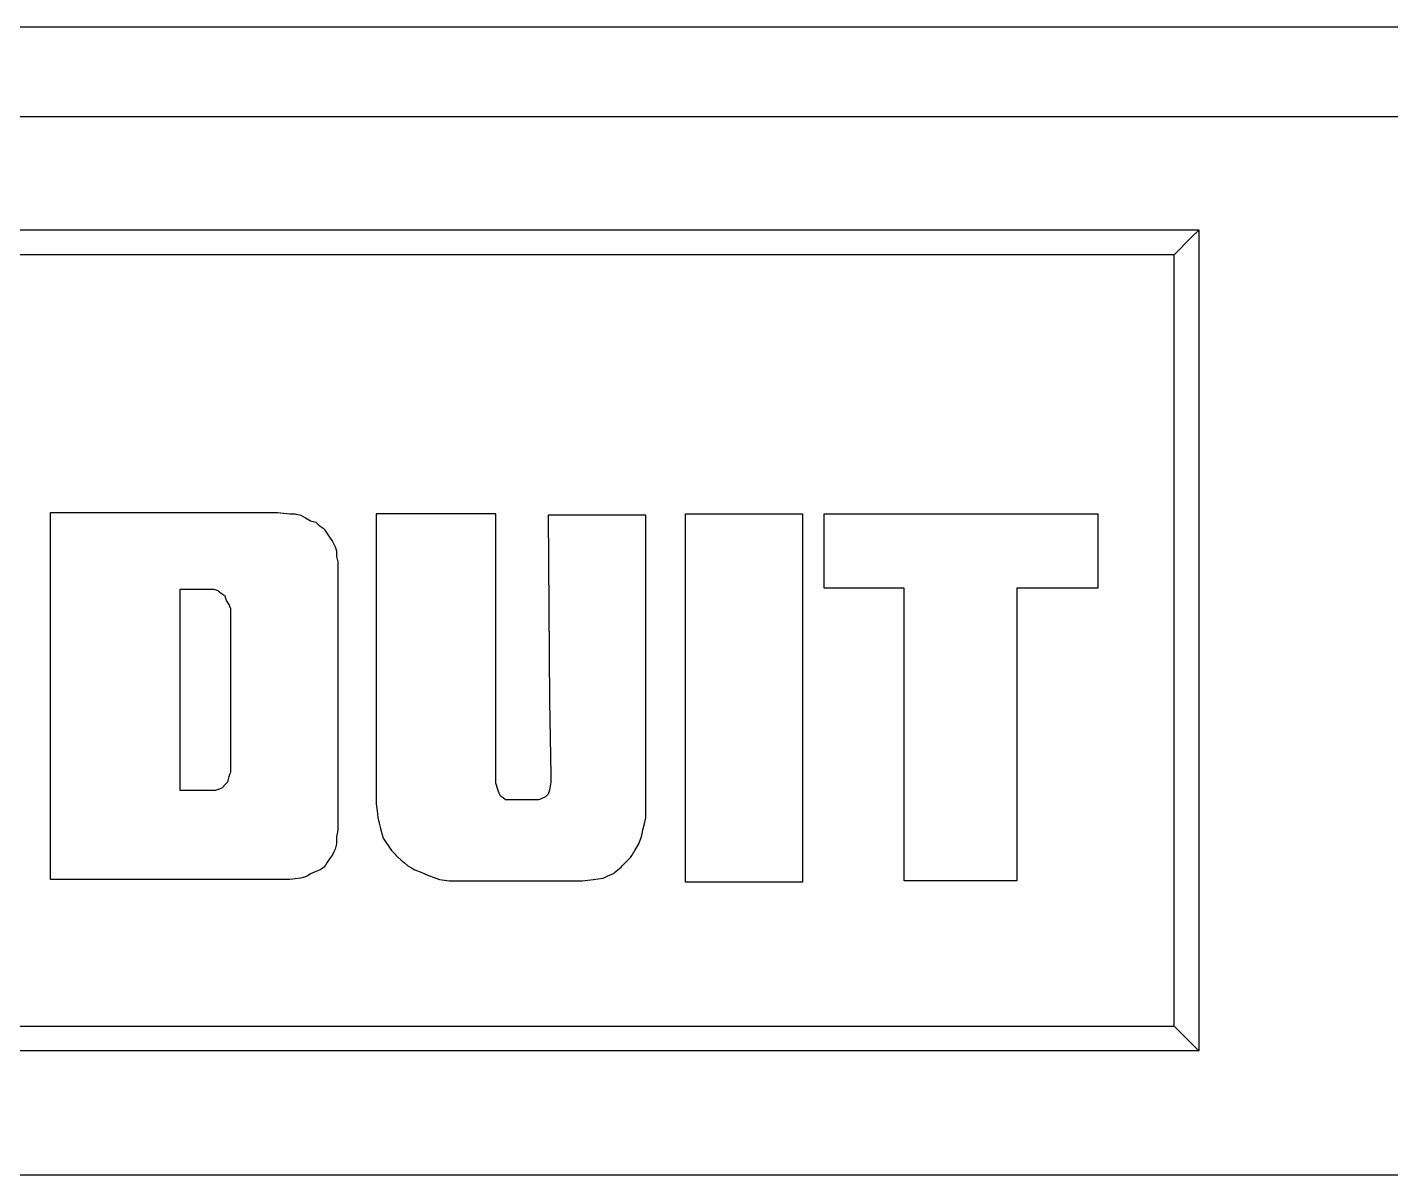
# Model space of a CAD drawing. Extents: x 8 to 102, y 11 to 162.
# Drawn here: x 20.326 to 21.978, y 105.713 to 107.103 of the extents above; entities that cross this region are included whole.
import ezdxf

# ---------------------------------------------------------------- set-up
doc = ezdxf.new("R2010")
doc.units = 0
doc.header["$MEASUREMENT"] = 0
doc.layers.add('TFR-TRI3', color=7, linetype='CONTINUOUS')

msp = doc.modelspace()

# ---------------------------------------------------------------- linework, layer by layer
at = {"layer": 'TFR-TRI3', "color": 11, "linetype": 'CONTINUOUS'}
for p, q in [((31.4006, 107.103), (8.3606, 107.103)), ((8.3606, 106.995), (31.4006, 106.995)), ((9.7046, 105.713), (30.0566, 105.713))]:
    msp.add_line(p, q, dxfattribs=at)
at = {"layer": 'TFR-TRI3', "color": 3, "linetype": 'CONTINUOUS'}
for p, q in [((21.7456, 106.8573), (18.0138, 106.8573)), ((21.7156, 106.8273), (21.7368, 106.8486)), ((21.7368, 106.8486), (21.7456, 106.8573)), ((21.7456, 106.8573), (21.7456, 105.863)), ((21.7156, 106.8273), (18.0438, 106.8273)), ((21.7156, 105.893), (21.7156, 106.8273)), ((18.0438, 105.893), (21.7156, 105.893)), ((21.7156, 105.893), (21.7368, 105.8718)), ((21.7368, 105.8718), (21.7456, 105.863)), ((21.7456, 105.863), (18.0138, 105.863))]:
    msp.add_line(p, q, dxfattribs=at)
at = {"layer": 'TFR-TRI3', "color": 7, "linetype": 'CONTINUOUS'}
for p, q in [((20.3548, 106.293), (20.3548, 106.5152)), ((20.3548, 106.5152), (20.4921, 106.5152)), ((20.4921, 106.5152), (20.6295, 106.5152)), ((20.6295, 106.5152), (20.637, 106.5144)), ((20.637, 106.5144), (20.6444, 106.5136)), ((20.6444, 106.5136), (20.6478, 106.5136)), ((20.6478, 106.5136), (20.6511, 106.5136)), ((20.6511, 106.5136), (20.6544, 106.5127)), ((20.6544, 106.5127), (20.6578, 106.5119)), ((20.6578, 106.5119), (20.6636, 106.5086)), ((20.6636, 106.5086), (20.6694, 106.5053)), ((20.6694, 106.5053), (20.6727, 106.5044)), ((20.6727, 106.5044), (20.6761, 106.5036)), ((20.6761, 106.5036), (20.6786, 106.5011)), ((20.6786, 106.5011), (20.6811, 106.4986)), ((20.8217, 106.5136), (20.7493, 106.5136)), ((20.7493, 106.5136), (20.7493, 106.3379)), ((20.8942, 106.5136), (20.8217, 106.5136)), ((20.8942, 106.3554), (20.8942, 106.5136)), ((21.0165, 106.5119), (20.9574, 106.5119)), ((20.9574, 106.5119), (20.9583, 106.3995)), ((21.0756, 106.5119), (21.0165, 106.5119)), ((21.0756, 106.3363), (21.0756, 106.5119)), ((21.1239, 106.5136), (21.1947, 106.5136)), ((21.1239, 106.2905), (21.1239, 106.5136)), ((21.1947, 106.5136), (21.2654, 106.5136)), ((21.2654, 106.5136), (21.2654, 106.2905)), ((21.292, 106.5136), (21.4577, 106.5136)), ((21.292, 106.4686), (21.292, 106.5136)), ((21.4577, 106.5136), (21.6233, 106.5136)), ((21.6233, 106.5136), (21.6233, 106.4686)), ((20.6811, 106.4986), (20.6836, 106.4969)), ((20.6836, 106.4969), (20.6861, 106.4953)), ((20.6861, 106.4953), (20.6877, 106.4928)), ((20.6877, 106.4928), (20.6894, 106.4903)), ((20.6894, 106.4903), (20.6927, 106.4853)), ((20.6927, 106.4853), (20.6961, 106.4803)), ((20.6961, 106.4803), (20.6977, 106.4769)), ((20.6977, 106.4769), (20.6994, 106.4736)), ((20.6994, 106.4736), (20.7002, 106.4711)), ((20.7002, 106.4711), (20.701, 106.4686)), ((20.701, 106.4686), (20.701, 106.4653)), ((21.292, 106.4237), (21.292, 106.4686)), ((21.6233, 106.4686), (21.6233, 106.4237)), ((20.701, 106.4653), (20.701, 106.462)), ((20.701, 106.462), (20.7019, 106.4586)), ((20.7019, 106.4586), (20.7027, 106.4553)), ((20.7027, 106.4553), (20.7027, 106.293)), ((20.5296, 106.422), (20.5113, 106.422)), ((20.5113, 106.422), (20.5113, 106.3005)), ((20.5479, 106.422), (20.5296, 106.422)), ((20.5504, 106.422), (20.5479, 106.422)), ((20.5529, 106.422), (20.5504, 106.422)), ((20.5554, 106.4212), (20.5529, 106.422)), ((20.5579, 106.4203), (20.5554, 106.4212)), ((20.5595, 106.4187), (20.5579, 106.4203)), ((20.5612, 106.417), (20.5595, 106.4187)), ((20.5637, 106.4153), (20.5612, 106.417)), ((21.3403, 106.4237), (21.292, 106.4237)), ((21.3886, 106.4237), (21.3403, 106.4237)), ((21.3886, 106.2464), (21.3886, 106.4237)), ((21.5742, 106.4237), (21.5251, 106.4237)), ((21.5251, 106.4237), (21.5251, 106.2464)), ((21.6233, 106.4237), (21.5742, 106.4237)), ((20.5662, 106.4137), (20.5637, 106.4153)), ((20.567, 106.4112), (20.5662, 106.4137)), ((20.5679, 106.4087), (20.567, 106.4112)), ((20.5695, 106.4062), (20.5679, 106.4087)), ((20.5712, 106.4037), (20.5695, 106.4062)), ((20.572, 106.4012), (20.5712, 106.4037)), ((20.5729, 106.3987), (20.572, 106.4012)), ((20.9583, 106.3995), (20.9591, 106.2872)), ((20.5729, 106.3954), (20.5729, 106.3987)), ((20.5729, 106.392), (20.5729, 106.3954)), ((20.5729, 106.3005), (20.5729, 106.392)), ((20.8942, 106.1973), (20.8942, 106.3554)), ((20.7493, 106.3379), (20.7493, 106.1623)), ((21.0756, 106.1606), (21.0756, 106.3363)), ((20.5113, 106.3005), (20.5113, 106.179)), ((20.5729, 106.2089), (20.5729, 106.3005)), ((20.3548, 106.0707), (20.3548, 106.293)), ((20.7027, 106.293), (20.7027, 106.1307)), ((20.9591, 106.2872), (20.9599, 106.2422)), ((21.1239, 106.0674), (21.1239, 106.2905)), ((21.2654, 106.2905), (21.2654, 106.0674)), ((20.9599, 106.2422), (20.9608, 106.1973)), ((21.3886, 106.0691), (21.3886, 106.2464)), ((21.5251, 106.2464), (21.5251, 106.0691)), ((20.5729, 106.2048), (20.5729, 106.2089)), ((20.5729, 106.2006), (20.5729, 106.2048)), ((20.5629, 106.1823), (20.5662, 106.1856)), ((20.5662, 106.1856), (20.5695, 106.1889)), ((20.5695, 106.1889), (20.5704, 106.1923)), ((20.5704, 106.1923), (20.5712, 106.1956)), ((20.5712, 106.1956), (20.572, 106.1981)), ((20.572, 106.1981), (20.5729, 106.2006)), ((20.8942, 106.1923), (20.8942, 106.1973)), ((20.8942, 106.1873), (20.8942, 106.1923)), ((20.895, 106.1848), (20.8942, 106.1873)), ((20.9608, 106.1889), (20.9599, 106.1839)), ((20.9608, 106.1973), (20.9608, 106.1931)), ((20.9608, 106.1931), (20.9608, 106.1889)), ((20.5113, 106.179), (20.5312, 106.179)), ((20.5312, 106.179), (20.5512, 106.179)), ((20.5512, 106.179), (20.5529, 106.179)), ((20.5529, 106.179), (20.5545, 106.179)), ((20.5545, 106.179), (20.557, 106.1798)), ((20.557, 106.1798), (20.5595, 106.1806)), ((20.5595, 106.1806), (20.5612, 106.1814)), ((20.5612, 106.1814), (20.5629, 106.1823)), ((20.8958, 106.1823), (20.895, 106.1848)), ((20.8975, 106.1773), (20.8958, 106.1823)), ((20.8992, 106.1723), (20.8975, 106.1773)), ((20.9, 106.1715), (20.8992, 106.1723)), ((20.9008, 106.1706), (20.9, 106.1715)), ((20.9033, 106.169), (20.9008, 106.1706)), ((20.9058, 106.1673), (20.9033, 106.169)), ((20.9508, 106.169), (20.9483, 106.1681)), ((20.9524, 106.1698), (20.9508, 106.169)), ((20.9541, 106.1706), (20.9524, 106.1698)), ((20.9558, 106.1723), (20.9541, 106.1706)), ((20.9574, 106.174), (20.9558, 106.1723)), ((20.9583, 106.1765), (20.9574, 106.174)), ((20.9591, 106.179), (20.9583, 106.1765)), ((20.9599, 106.1839), (20.9591, 106.179)), ((20.7493, 106.1623), (20.7502, 106.154)), ((20.7502, 106.154), (20.751, 106.1457)), ((20.9083, 106.1673), (20.9058, 106.1673)), ((20.9108, 106.1673), (20.9083, 106.1673)), ((20.9283, 106.1673), (20.9108, 106.1673)), ((20.9458, 106.1673), (20.9283, 106.1673)), ((20.9483, 106.1681), (20.9458, 106.1673)), ((21.0756, 106.1581), (21.0756, 106.1606)), ((21.0756, 106.1556), (21.0756, 106.1581)), ((21.0756, 106.1507), (21.0756, 106.1556)), ((20.751, 106.1457), (20.7527, 106.139)), ((20.7527, 106.139), (20.7543, 106.1323)), ((21.0723, 106.1307), (21.074, 106.1382)), ((21.074, 106.1382), (21.0756, 106.1457)), ((21.0756, 106.1457), (21.0756, 106.1507)), ((20.7019, 106.1265), (20.701, 106.1224)), ((20.701, 106.1224), (20.701, 106.1182)), ((20.7027, 106.1307), (20.7019, 106.1265)), ((20.7543, 106.1323), (20.756, 106.1265)), ((20.756, 106.1265), (20.7576, 106.1207)), ((20.7576, 106.1207), (20.761, 106.1157)), ((21.069, 106.1182), (21.0706, 106.1224)), ((21.0706, 106.1224), (21.0715, 106.1265)), ((21.0715, 106.1265), (21.0723, 106.1307)), ((20.6977, 106.104), (20.6961, 106.1007)), ((20.6994, 106.1074), (20.6977, 106.104)), ((20.7002, 106.1107), (20.6994, 106.1074)), ((20.701, 106.114), (20.7002, 106.1107)), ((20.701, 106.1182), (20.701, 106.114)), ((20.761, 106.1157), (20.7643, 106.1107)), ((20.7643, 106.1107), (20.766, 106.1082)), ((20.766, 106.1082), (20.7676, 106.1057)), ((20.7676, 106.1057), (20.7693, 106.104)), ((20.7693, 106.104), (20.771, 106.1024)), ((20.771, 106.1024), (20.7751, 106.0982)), ((21.059, 106.0999), (21.0606, 106.1024)), ((21.0606, 106.1024), (21.0615, 106.104)), ((21.0615, 106.104), (21.0623, 106.1057)), ((21.0623, 106.1057), (21.0648, 106.1099)), ((21.0648, 106.1099), (21.0673, 106.114)), ((21.0673, 106.114), (21.069, 106.1182)), ((20.6861, 106.0857), (20.6836, 106.0841)), ((20.6877, 106.0882), (20.6861, 106.0857)), ((20.6894, 106.0907), (20.6877, 106.0882)), ((20.6927, 106.0957), (20.6894, 106.0907)), ((20.6961, 106.1007), (20.6927, 106.0957)), ((20.7751, 106.0982), (20.7793, 106.094)), ((20.7793, 106.094), (20.7835, 106.0907)), ((20.7835, 106.0907), (20.7876, 106.0874)), ((20.7876, 106.0874), (20.7918, 106.0849)), ((21.044, 106.0841), (21.0457, 106.0857)), ((21.0457, 106.0857), (21.0473, 106.0874)), ((21.0473, 106.0874), (21.049, 106.0891)), ((21.049, 106.0891), (21.0506, 106.0907)), ((21.0506, 106.0907), (21.054, 106.094)), ((21.054, 106.094), (21.0573, 106.0974)), ((21.0573, 106.0974), (21.059, 106.0999)), ((20.4921, 106.0707), (20.3548, 106.0707)), ((20.6295, 106.0707), (20.4921, 106.0707)), ((20.637, 106.0707), (20.6295, 106.0707)), ((20.6444, 106.0707), (20.637, 106.0707)), ((20.6511, 106.0716), (20.6444, 106.0707)), ((20.6578, 106.0724), (20.6511, 106.0716)), ((20.6611, 106.0732), (20.6578, 106.0724)), ((20.6644, 106.0741), (20.6611, 106.0732)), ((20.6669, 106.0757), (20.6644, 106.0741)), ((20.6694, 106.0774), (20.6669, 106.0757)), ((20.6752, 106.0799), (20.6694, 106.0774)), ((20.6811, 106.0824), (20.6752, 106.0799)), ((20.6836, 106.0841), (20.6811, 106.0824)), ((20.7918, 106.0849), (20.7959, 106.0824)), ((20.7959, 106.0824), (20.8043, 106.0791)), ((20.8043, 106.0791), (20.8126, 106.0757)), ((20.8126, 106.0757), (20.8192, 106.0732)), ((20.8192, 106.0732), (20.8259, 106.0707)), ((20.8259, 106.0707), (20.8317, 106.0699)), ((20.8317, 106.0699), (20.8376, 106.0691)), ((20.999, 106.0691), (21.0057, 106.0699)), ((21.0057, 106.0699), (21.0124, 106.0707)), ((21.0124, 106.0707), (21.0182, 106.0716)), ((21.0182, 106.0716), (21.024, 106.0724)), ((21.024, 106.0724), (21.0298, 106.0749)), ((21.0298, 106.0749), (21.0357, 106.0774)), ((21.0357, 106.0774), (21.0398, 106.0807)), ((21.0398, 106.0807), (21.044, 106.0841)), ((20.8376, 106.0691), (20.8392, 106.0691)), ((20.8392, 106.0691), (20.8409, 106.0691)), ((20.8409, 106.0691), (20.92, 106.0691)), ((20.92, 106.0691), (20.999, 106.0691)), ((21.1947, 106.0674), (21.1239, 106.0674)), ((21.2654, 106.0674), (21.1947, 106.0674)), ((21.4569, 106.0691), (21.3886, 106.0691)), ((21.5251, 106.0691), (21.4569, 106.0691))]:
    msp.add_line(p, q, dxfattribs=at)

doc.saveas('drawing.dxf')
